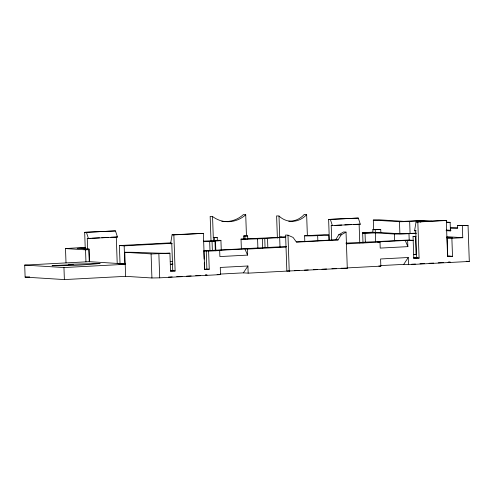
<?xml version="1.0" encoding="UTF-8"?>
<svg xmlns="http://www.w3.org/2000/svg" width="494" height="494" viewBox="0 0 494 494"><rect width="100%" height="100%" fill="white"/><g stroke="black" fill="none" stroke-linecap="round" stroke-linejoin="round"><path stroke-width="0.74" d="M172.079 234.798L173.863 234.909L175.123 270.99L172.746 270.842L171.801 243.783L170.609 243.709L172.079 234.798L203.38 233.347L204.639 269.428L209.246 269.187L208.616 251.143L203.861 250.847L204.152 259.115M416.041 221.892L417.825 222.004L419.091 258.084L416.708 257.936L415.763 230.877L414.577 230.803L416.041 221.892L444.532 220.386L446.317 220.497L447.576 256.577L452.504 256.318L451.874 238.275L447.113 237.978L447.749 256.022L452.504 256.318M296.406 241.875L335.661 239.8L338.773 234.743L343.651 231.952L346.028 232.1L347.288 268.18L286.86 271.101L285.6 235.021L287.977 235.175L293.084 237.435L296.48 242.146L338.044 239.948L341.15 234.891L346.028 232.1M220.367 274.071L243.4 272.855L247.908 265.994L220.268 267.452L220.515 274.615L159.704 277.832L151.924 277.98L125.624 276.337L64.374 279.579L25.12 277.122L24.7 265.093L89.266 261.678L125.445 263.944M380.695 265.593L403.728 264.37L408.229 257.51L380.59 258.973L380.843 266.13L347.202 267.915M66.005 262.857L65.504 248.575L80.701 247.611L85.462 247.908L85.511 249.408M85.264 249.26L84.672 232.341L115.485 230.914L117.479 237.04L87.265 238.503L87.629 249.025M329.35 240.201L328.627 219.435L358.311 218.07L360.305 224.196L331.215 225.597L331.74 240.627M84.672 232.341L115.485 230.914M328.627 219.435L358.311 218.07M373.637 229.852L373.297 220.083L378.824 219.787L403.802 221.355L420.388 220.478L431.83 221.189M373.297 220.083L399.467 221.72A8.935 0.377 -2 0 0 409.656 221.411L420.715 220.83L432.071 221.54M87.265 238.503L90.316 238.336M91.847 238.256L99.485 237.855M101.776 237.731L108.649 237.367M110.94 237.25L117.479 237.04M331.215 225.597L332.721 225.517M334.981 225.394L341.774 225.036M344.787 224.875L351.574 224.517M353.834 224.4L360.305 224.196M173.863 234.909L203.38 233.347M417.825 222.004L446.317 220.497M446.36 222.535L450.127 222.337L450.423 230.766M243.795 238.985L243.69 235.978L247.642 235.904L247.747 238.911L241.029 239.127L241.368 248.902M217.237 237.515L213.285 237.583L217.237 237.515L217.341 240.516L203.405 241.121M243.69 235.978L247.642 235.904M372.945 232.699L372.84 229.691L378.367 229.401L380.744 229.549L380.849 232.557L399.887 233.748A8.935 0.377 -2 0 0 410.076 233.44L415.973 233.125M446.063 230.655L450.651 230.945L450.547 227.938L457.685 228.382L457.58 225.375L468.04 225.369L469.3 261.45L408.489 264.667L403.728 264.37M372.84 229.691L380.744 229.549M457.58 225.375L468.04 225.369M450.547 227.938L457.679 227.722M118.554 263.679L120.03 263.605L119.4 245.561L171.159 242.826M247.247 238.8L282.111 237.231L279.728 237.083L278.993 216.032L276.615 215.884L277.387 238.052M279.728 237.083L285.26 236.787A10.318 0.432 -2 0 1 286.026 236.817M304.817 241.776L304.607 235.768L323.959 234.743L328.714 235.039L328.899 240.3M362.997 243.017L362.658 232.693L372.976 232.149M85.462 247.908L77.169 248.346L89.062 249.093L89.513 261.869M119.4 245.561L124.161 245.858L171.924 243.332M203.509 241.665L214.995 241.331L215.31 250.347M217.341 240.516L216.15 240.442L218.916 240.3A9.627 0.401 -2 0 1 215.489 241.029L212.618 241.183L214.995 241.331M241.029 239.127A12.856 0.537 -2 0 0 257.572 238.806L267.52 238.553L267.834 247.574M285.686 237.219A10.318 0.432 -2 0 1 279.684 237.633L265.136 238.404L267.52 238.553M304.607 235.768A9.411 0.395 -2 0 0 317.661 235.626L328.714 235.039M374.329 232.625L362.652 233.242L380.849 232.557M170.609 243.709L172.122 243.628M414.577 230.803L416.115 230.717M89.062 249.093L84.091 249.353L88.846 249.649L89.266 261.678M65.504 248.575L85.53 249.828L88.846 249.649M362.658 232.693L370.568 232.551L394.354 234.039A13.659 0.574 -2 0 0 408.983 233.674L416.356 233.285M419.091 258.084L413.805 258.362L413.04 236.484L415.985 236.33M125.624 276.337L124.784 252.286C139.833 252.045 154.869 253.546 169.917 253.194L170.547 271.231L175.123 270.99M203.861 250.847L276.121 247.025A11.628 0.488 -2 0 1 286.6 246.685M447.113 237.978L452.646 237.688L446.49 237.299M244.938 248.951L217.298 250.409L219.676 250.563L219.886 256.571L247.531 255.114L247.321 249.1L244.938 248.951L247.531 255.114M405.265 240.467L377.626 241.93L380.003 242.079L380.213 248.093L407.859 246.63L407.649 240.615L405.265 240.467L407.859 246.63M124.784 252.286L151.924 253.953L169.917 253.194M208.616 251.143L219.676 250.563M247.321 249.1L286.02 247.049M346.362 243.857L380.003 242.079M407.649 240.615L413.175 240.325L408.415 240.028L345.831 243.128M451.874 238.275L462.761 237.7L462.341 225.672M118.714 263.95L122.413 263.753M121.752 264.062L124.791 263.901L124.161 245.858M170.245 261.499L172.554 261.375M24.7 265.093L63.954 267.55L125.204 264.309M172.993 264.099L170.696 264.222L172.48 264.333M415.88 254.41L413.669 254.527L416.047 254.676L415.417 236.632L413.04 236.484M25.12 277.122L29.714 276.881M170.344 270.693L173.382 270.533M413.601 257.825L417.393 257.627M170.455 270.965L172.746 270.842M204.565 269.156L209.246 269.187M413.688 258.096L416.708 257.936M447.311 256.318L450.127 256.17M168.38 277.097L172.171 276.893M176.728 276.652L182.039 276.374M186.59 276.134L191.147 275.893M195.698 275.652L200.249 275.411M205.56 275.127L207.079 275.047L205.294 274.936M411.638 264.228L415.429 264.031M419.98 263.784L424.537 263.543M429.088 263.302L433.639 263.061M438.197 262.82L443.507 262.542M448.058 262.302L450.337 262.178L448.552 262.067M243.4 272.855L248.161 273.151L289.916 270.94M294.498 270.7L299.08 270.459M304.428 270.175L308.244 269.971M313.591 269.687L317.414 269.489M321.995 269.242L326.577 269.002M331.925 268.717L336.507 268.477M341.088 268.236L347.288 268.18M446.317 222.096L450.127 222.337M307.373 235.619L306.638 214.569L304.261 214.421A21.829 20.05 -86.4 0 1 288.737 221.17M246.457 235.829L245.722 214.785L243.338 214.631A30.109 27.652 -86.4 0 1 221.787 221.269M446.415 230.019L451.003 230.309M245.722 214.785A30.109 27.652 -86.4 0 1 212.55 216.539L210.166 216.391L211.024 240.825M446.916 236.706L462.761 237.7M338.773 234.743L341.15 234.891M335.661 239.8L338.044 239.948M466.231 261.258L469.3 261.45M378.805 266.007L380.843 266.13M217.119 274.398L220.515 274.615M330.406 219.546L332.4 225.672M86.456 232.452L88.451 238.577M408.229 257.51L408.489 264.667M420.715 220.83L420.764 222.331M409.656 221.411L410.076 233.44M408.983 233.674L409.217 240.442M399.467 221.72L399.887 233.748M394.354 234.039L394.595 240.806M375.218 229.84L375.638 241.869M365.035 233.39L365.35 242.412M359.113 224.122L359.774 242.912M317.661 235.626L317.846 240.887M287.977 235.175L289.237 271.255M279.684 237.633L280.024 247.408M264.753 238.695L265.068 247.716M262.376 238.546L262.715 248.321M257.572 238.806L257.911 248.575M247.908 265.994L248.161 273.151M244.882 236.052L244.987 239.059M220.923 240.448L221.263 250.223M215.489 241.029L215.829 250.798M214.47 237.657L214.575 240.664M212.55 216.539L213.389 240.59M212.049 241.486L212.364 250.507M209.672 241.338L209.987 250.359M206.239 250.995L206.869 269.039M204.281 262.876L204.491 268.89M158.864 253.78L159.704 277.832M151.084 253.928L151.924 277.98M116.288 236.966L117.208 263.271M85.53 249.828L85.95 261.851M63.954 267.55L64.374 279.579M306.638 214.569A21.829 20.05 -86.4 0 1 278.993 216.032M99.986 263.444C84.06 265.154 68.018 265.84 52.018 265.71L73.168 264.593L68.407 264.29L99.986 263.444"/></g></svg>
